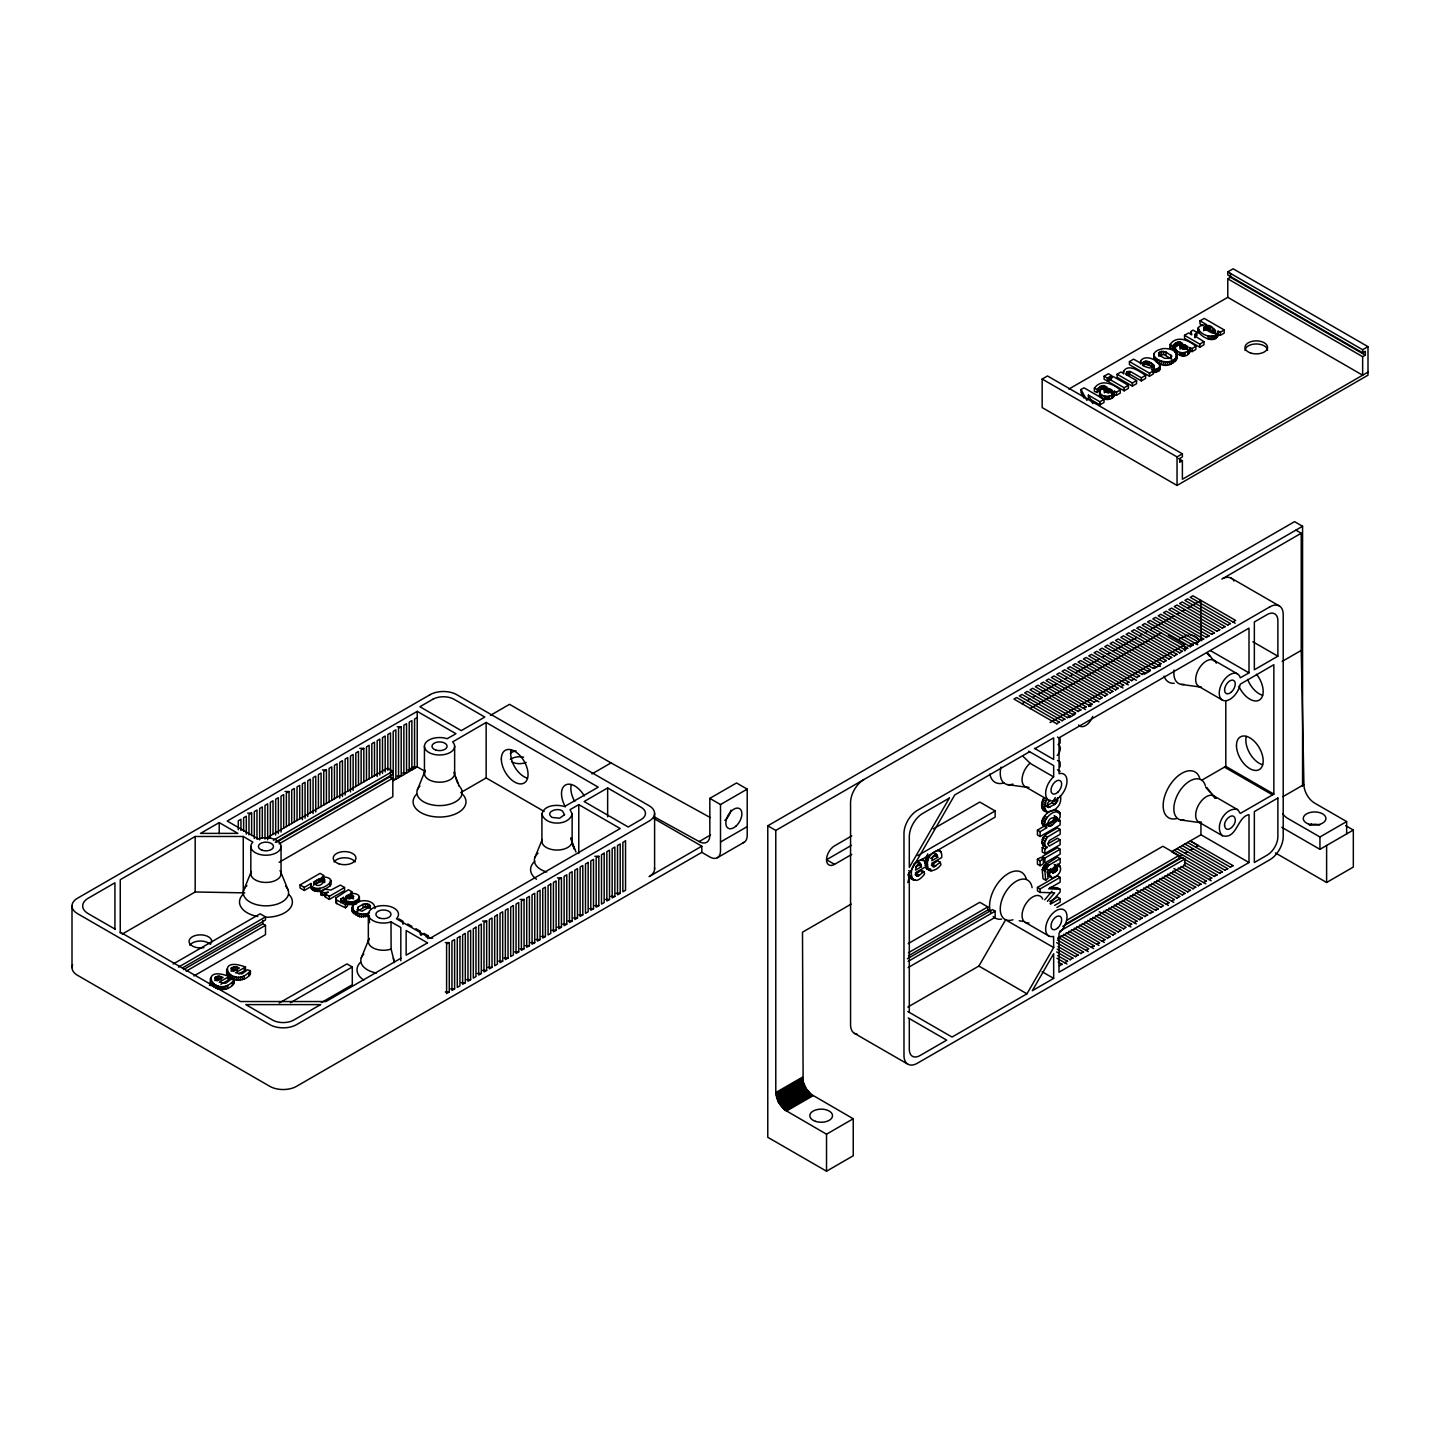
<?xml version="1.0" encoding="UTF-8"?>
<svg xmlns="http://www.w3.org/2000/svg" width="1440" height="1440" viewBox="0 0 1440 1440"><rect width="100%" height="100%" fill="white"/><g stroke="black" fill="none" stroke-linecap="round" stroke-linejoin="round"><path stroke-width="1.5" d="M1203.768 327.744C1225.998 345.186 1208.646 313.65 1203.768 330.822M370.296 905.274L370.296 908.37L365.382 906.714L357.156 911.448L358.254 907.02L363.042 904.266L367.434 903.636L370.278 906.462L362.07 911.214L357.156 909.558M229.176 976.446C195.822 963.954 215.622 1001.52 234.09 980.172L231.156 979.236L225.72 983.286L219.258 982.17L229.176 976.446L229.176 979.524L220.914 984.294M214.272 984.186L214.272 987.264L210.672 984.024L210.888 977.454M238.878 973.926L245.484 970.11L245.484 967.032L235.566 972.756L242.046 973.872L247.464 969.804L250.416 970.758L250.416 973.854C245.844 982.458 228.726 982.278 226.656 972.27M245.484 967.032C212.13 954.54 231.93 992.106 250.416 970.758M918.54 860.706C906.03 866.718 910.998 891.972 924.624 873.99L923.976 871.704L921.312 870.174L915.084 874.692L917.748 876.24L923.976 871.704M927.756 853.794L924.894 863.298L927.558 864.828C926.676 874.638 938.178 870.012 940.95 864.558L940.284 862.29L937.62 860.742L931.392 865.278L934.056 866.808L940.284 862.29M927.558 864.828C924.66 855.738 943.056 842.346 941.706 857.538L931.806 863.262L932.814 866.574L934.056 866.808M1060.344 795.618C1064.466 813.654 1033.038 819.486 1043.946 797.49M1046.628 812.232L1044.486 806.868L1046.61 799.038M300.06 884.934L320.094 873.36L323.964 875.61L322.182 876.924C344.412 877.302 316.26 896.706 310.698 884.52L310.914 883.548L304.29 887.364L300.06 884.934L300.06 888.012L304.29 890.46L310.914 886.626L312.876 890.262L317.88 891.468L319.86 891.306L319.86 888.21M323.1 890.46L330.318 885.726L330.588 879.768M1041.894 822.438C1042.398 814.842 1053.468 805.716 1059.84 812.664L1060.182 816.696L1058.094 821.34L1060.128 820.476L1060.128 824.94L1040.094 836.514L1037.43 834.966L1037.43 830.106L1044.306 826.128L1041.894 822.438L1046.988 827.676L1040.094 831.654L1037.43 830.106M1044.558 823.986C1044.846 817.524 1053.882 808.992 1059.84 812.664M1048.5 826.038L1045.818 824.49L1052.874 820.836L1054.548 817.218L1057.212 818.766C1045.278 838.494 1044.504 812.574 1057.212 818.766M1042.236 869.67L1043.01 878.67L1045.674 880.218L1048.086 878.382L1047.6 871.452L1051.02 868.698C1043.856 886.068 1066.41 874.422 1059.066 864.828L1058.112 864.504L1060.128 863.046L1060.128 858.654L1057.464 857.124L1044.072 865.782L1042.236 869.67L1044.9 871.218L1045.674 880.218M340.794 899.136L342.306 901.206L347.454 903.078L347.454 906.174L345.438 907.776L336.492 903.492L335.88 897.948L348.444 889.74L352.242 891.936L350.496 893.25C369.846 893.61 351.918 908.208 344.034 898.848L343.476 897.39L340.794 899.136L340.722 902.844M1053.504 872.982L1050.84 871.434L1054.242 868.896L1054.764 865.062L1057.428 866.61L1056.924 870.444L1053.504 872.982L1049.886 871.416M214.92 977.58L217.098 980.874L223.056 977.454L219.042 976.104L214.92 977.58L214.92 980.658L217.35 979.254L220.932 979.614L220.932 976.536M231.228 968.148L233.424 971.46L239.364 968.022L235.35 966.69L231.228 968.148L231.228 971.244L233.676 969.822L237.24 970.2L237.24 967.122M572.13 841.32L572.166 813.888L570.042 809.658L578.772 804.618L620.208 828.54L430.2 938.232L396.432 918.756A15.102 8.73 0 0 0 386.082 905.742A15.102 8.73 0 0 0 368.568 915.84A15.102 8.73 0 0 0 390.996 921.888L400.824 927.45L400.824 960.75M1176.93 355.23C1172.52 371.16 1137.924 354.276 1163.106 348.588C1188.954 347.652 1172.394 375.264 1155.96 361.584L1155.96 358.506M1041.894 841.572L1043.1 837.342L1046.754 834.066L1057.464 827.892L1060.128 829.44L1060.128 834.3L1049.418 840.474L1047.798 843.732L1049.148 846.162L1060.128 839.826L1060.128 844.704L1044.882 853.506L1042.218 851.958L1042.218 847.584L1044.63 845.856L1042.56 844.614L1041.894 841.572L1044.558 843.102L1045.224 846.162L1047.312 847.404L1044.882 849.114L1044.882 853.506M1044.558 843.102L1047.294 837.144L1060.128 829.44M1154.772 357.39L1154.772 360.468L1153.89 356.994M541.908 841.32L541.908 814.086C544.032 804.852 556.974 804.186 564.57 806.544L598.248 787.158L486.144 722.448L452.628 741.906A15.102 8.73 0 0 1 442.17 754.866A15.102 8.73 0 0 1 424.656 744.75A15.102 8.73 0 0 1 447.102 738.72L455.958 733.716L417.222 711.36L227.214 821.052L258.264 838.98A15.102 8.73 0 0 1 280.818 844.974A15.102 8.73 0 0 1 263.322 855.09A15.102 8.73 0 0 1 252.864 842.13L243.252 836.478L195.174 836.478L120.258 879.714L120.258 933.012M335.88 897.948L335.934 902.664M335.718 901.854L336.384 900.216M1057.59 797.652L1057.59 800.946L1054.854 804.42L1048.356 807.462L1045.674 805.914L1052.19 802.872L1055.268 797.562M1218.222 335.232L1218.078 334.26L1220.382 335.286L1224.252 333.054L1224.252 329.958L1220.382 332.208L1218.078 331.182C1219.878 352.602 1180.854 326.376 1206.63 324.666L1200.006 320.832L1200.006 323.928L1203.318 325.836M1198.242 331.776L1199.124 329.76M358.866 898.956L358.866 902.052L359.406 899.802M375.012 908.496C374.688 896.598 348.966 898.83 352.332 911.754L359.586 916.704L369.504 915.876M352.458 906.336L352.332 911.754M1140.624 360.972L1140.534 363.114L1133.64 359.154L1129.428 361.584L1129.428 364.662L1149.462 376.218L1153.332 373.986L1153.26 369.666C1170.918 367.704 1146.852 351 1140.624 360.972L1140.624 364.05L1141.344 363.114M1100.214 389.952C1097.028 397.224 1112.706 398.826 1114.398 392.166L1114.2 391.176L1116.468 392.184L1120.266 390.006L1120.266 393.084L1116.468 395.28L1114.2 394.272L1114.398 395.244C1112.706 401.904 1097.028 400.302 1100.214 393.03L1100.214 389.952L1107.018 387.126L1104.012 385.578L1100.412 386.46L1097.154 389.43L1097.154 392.508L1094.382 391.338L1094.382 388.26C1100.97 378.522 1113.354 383.796 1120.266 390.006M1104.336 389.79L1104.552 391.428L1108.458 393.102L1112.31 390.888L1109.358 388.638L1106.586 388.494L1104.336 389.79L1104.336 392.886M1189.818 347.526C1191.672 366.678 1159.974 347.94 1182.636 343.458L1179.63 341.928L1176.03 342.792L1172.79 345.762L1172.79 348.858L1170 347.688L1170 344.592C1176.588 334.872 1188.972 340.128 1195.884 346.338L1195.884 349.416L1192.104 351.612L1189.818 350.604L1189.818 347.526L1192.104 348.534L1195.884 346.338M1191.096 331.452L1191.798 334.764L1188.63 332.928L1184.526 335.304L1184.526 338.382L1199.772 347.184L1203.984 344.754L1203.984 341.676L1195.398 336.276L1194.984 334.692L1196.946 332.37L1193.022 330.102L1191.096 331.452L1191.096 334.53M1044.9 871.218L1048.824 865.296L1060.128 858.654M1218.222 332.154C1214.244 339.894 1200.888 335.412 1198.242 328.698M368.838 921.816L369.036 916.614L369.504 922.77M1145.574 375.39C1140.282 371.898 1127.682 362.358 1123.218 372.114L1123.614 373.266L1120.914 372.024L1117.116 374.22L1117.116 377.298L1132.362 386.1L1136.574 383.67L1136.574 380.574L1125.594 374.238L1127.016 371.862L1130.652 371.628L1141.362 377.82L1145.574 375.39L1145.574 378.468L1141.362 380.898L1130.652 374.724L1127.016 374.94L1127.016 371.862M1153.26 372.744L1159.2 370.71L1160.298 365.832M1175.04 347.94C1176.444 354.168 1187.748 354.312 1190.016 348.498M243.774 890.028L251.172 871.902M417.384 789.804L424.764 771.678M361.278 957.87L368.676 939.744M534.852 857.628L542.232 839.502M907.812 882.558L909.036 877.698L907.902 874.476M1195.56 333.468L1194.984 337.77L1194.984 334.692M345.618 896.868L349.974 894.348L353.844 896.562L349.47 899.082L345.618 896.868L345.69 903.276L348.354 904.41L355.59 904.176L356.886 903.564L356.886 900.468M907.812 1007.082L978.876 966.06L1005.588 919.8L1053.666 947.556L1026.954 993.816L952.038 1037.052L907.812 1011.528M1142.676 363.024C1146.762 356.706 1161.09 369.162 1149.39 367.884C1135.512 364.536 1145.286 361.35 1154.106 368.28L1154.106 365.184M313.704 882.252C320.67 894.042 333.288 868.77 313.704 882.252L313.704 885.348M216.144 985.122L216.144 988.2C222.264 991.008 230.508 989.118 234.09 983.268L234.09 980.172M352.458 909.414L353.214 905.202M1175.832 349.362L1175.094 351.918M1097.154 392.508L1100.412 389.538L1104.012 388.674L1104.012 385.578M1172.79 348.858L1178.532 344.97L1178.532 341.874M1057.212 755.46C1059.804 752.904 1062.342 746.586 1058.094 744.534L1060.128 743.058L1060.128 738.594L1057.464 737.046M1044.72 899.82L1052.01 891.252M1047.384 901.35L1054.674 892.8L1040.094 892.404L1037.43 890.856L1037.43 887.436L1057.464 875.862L1060.128 877.41L1060.128 882.198L1048.644 888.822L1060.128 889.29L1060.128 891.972L1050.066 903.564M1170 347.688L1171.908 345.618M1050.066 800.1L1047.33 803.574L1048.356 807.462M1158.714 353.016L1161.576 351.36L1165.95 352.008L1171.836 356.112L1170.756 358.326L1164.618 358.308L1159.812 355.536L1158.714 353.016L1158.714 356.112L1163.628 354.456L1171.836 359.19M340.794 902.214L343.476 900.486L343.476 897.39M1028.916 787.302A15.102 8.73 -60 0 1 1022.076 779.094A15.102 8.73 -60 0 1 1029.978 763.254L1053.558 776.862A15.102 8.73 -60 0 0 1047.582 799.308A15.102 8.73 -60 0 0 1065.078 789.21A15.102 8.73 -60 0 0 1059.102 773.676L1058.994 737.838L1249.002 628.146L1249.002 672.858L1240.254 677.808A15.102 8.73 -60 0 0 1223.802 680.4A15.102 8.73 -60 0 0 1223.802 700.614A15.102 8.73 -60 0 0 1240.254 684.198L1273.86 664.686L1273.86 794.106L1240.254 813.456L1237.86 809.784L1213.902 795.924M1180.908 345.366L1179.72 346.932L1182.726 349.236L1185.408 349.29L1187.928 347.22L1184.994 344.97L1182.204 344.826L1180.908 345.366L1179.954 349.218M345.438 907.776L345.438 904.698L347.454 903.078M1195.56 336.546L1196.946 335.448L1196.946 332.37M420.75 935.334L424.08 933.408L427.86 935.604L426.114 936.9L432.666 938.16M1215.522 330.552L1215.522 333.63L1208.844 329.364L1204.128 330.246L1204.128 327.168M353.538 898.884L349.974 897.426L346.086 899.118L346.086 896.04M324.72 879.516L324.72 882.612L321.102 881.496L314.73 884.448L314.73 881.37M649.062 876.636L701.82 846.18L701.82 852.354L296.532 1086.336A18.882 10.908 0 0 1 269.82 1086.336L77.526 975.312A18.882 10.908 0 0 1 72.648 964.782M219.204 822.6L200.52 833.382L237.906 833.382L219.204 822.6L219.204 833.688M251.64 835.542L251.64 813.114L248.976 814.662L248.976 834.84M289.026 825.174L289.026 791.532L286.362 793.08L286.362 826.722M326.412 803.592L326.412 769.95L323.748 771.48L323.748 805.122M363.816 781.992L363.816 748.35L361.134 749.898L361.134 783.54M397.188 776.106L401.202 776.106L401.202 726.768L398.538 728.316L398.538 777.654M417.222 717.516L414.558 719.064L414.558 768.402L410.544 768.402M1068.84 389.088L1227.78 297.324L1227.78 278.82L1362.654 356.688L1365.336 355.14L1365.336 351.288L1362.654 352.836L1227.78 274.968L1227.78 271.872L1233.126 268.794L1368 346.662L1368 375.192L1177.038 485.442L1042.164 407.574L1042.164 379.044L1047.51 375.966L1182.384 453.834L1182.384 456.912L1179.72 458.46L1179.72 462.312L1182.384 460.764L1182.384 479.268L1368 372.114M1227.78 278.82L1230.462 277.272L1365.336 355.14M266.094 838.26L387.468 768.168L392.814 771.264L392.814 774.342L275.274 842.202M273.348 840.222L392.814 771.264M490.446 715.356L509.526 704.322L611.01 762.912L710.28 817.56M276.462 842.292L390.132 776.646L392.814 778.194L392.814 796.698L279.126 862.326M122.184 934.11L195.174 891.972L244.782 892.872M279.126 843.822L392.814 778.194M1084.014 398.106L1081.026 392.616L1081.026 389.52L1083.996 387.81L1104.03 399.366L1104.03 402.462L1099.89 404.856L1090.314 399.33M1104.138 376.182L1108.368 373.734L1111.626 375.624L1111.626 378.702L1107.396 381.15L1104.138 379.26L1104.138 376.182L1107.396 378.072L1111.626 375.624M1200.006 320.832L1204.218 318.402L1224.252 329.958M1108.926 378.954L1113.156 376.506L1128.402 385.308L1128.402 388.386L1124.172 390.834L1108.926 382.032L1108.926 378.954L1124.172 387.756L1128.402 385.308M1088.388 398.214L1088.388 395.136L1099.89 401.76L1104.03 399.366M1117.116 374.22L1132.362 383.022L1136.574 380.574M1129.428 361.584L1149.462 373.14L1153.332 370.908L1151.568 369.576L1153.26 369.666M1184.526 335.304L1199.772 344.106L1203.984 341.676M460.71 792.63L486.144 777.942L544.14 811.422M173.124 964.044L260.154 913.806L265.5 916.884L265.5 919.98L182.34 967.986M178.47 967.14L265.5 916.884M183.528 969.606L262.818 923.832L265.5 925.362L265.5 934.614L193.932 975.942M320.328 891.396L324.252 889.128L331.02 890.028L340.362 885.078L344.574 887.508L344.574 890.586L329.328 899.388L325.224 897.03L325.224 893.934L328.392 892.116L324.648 892.71L320.328 891.396L321.084 894.996L326.61 895.662M186.21 971.154L265.5 925.362M325.224 893.934L329.328 896.31L344.574 887.508M591.93 773.928L611.01 762.912M1042.164 379.044L1177.038 456.912L1182.384 453.834M1227.78 271.872L1362.654 349.74L1368 346.662M607.644 787.95L584.118 801.54L628.218 826.992L641.052 819.576A15.102 8.73 0 0 0 641.052 807.246L607.644 787.95L607.644 816.822M390.996 921.888L391.122 949.068L394.434 962.55M279.27 1002.996L346.95 963.918L352.296 966.996L352.296 984.726L321.354 1002.6M290.412 1002.726L352.296 966.996M400.824 958.284L325.908 1001.538L240.444 1001.538L120.258 932.148M449.28 942.642L446.598 944.19L446.598 993.528L449.28 991.98L449.28 942.642L445.266 942.642M486.666 921.06L483.984 922.59L483.984 971.946L486.666 970.398L486.666 921.06L482.652 921.06M524.052 899.46L521.388 901.008L521.388 950.346L524.052 948.816L524.052 899.46L520.056 899.46M561.438 877.878L558.774 879.426L558.774 928.764L561.438 927.216L561.438 877.878L557.442 877.878M598.842 856.296L596.16 857.844L596.16 907.182L598.842 905.634L598.842 856.296L594.828 856.296M654.372 816.912L699.138 841.554A15.102 8.73 60 0 0 709.83 835.38L709.83 798.372L736.524 782.964L747.216 789.12L747.216 835.38A15.102 8.73 60 0 1 742.662 842.868M709.83 798.372L720.504 804.546L747.216 789.12M699.138 841.554L710.586 834.948M454.608 988.902L451.944 990.45L451.944 941.094L454.608 939.564L454.608 988.902L450.612 988.902M465.3 982.728L462.618 984.276L462.618 934.938L465.3 933.39L465.3 982.728L461.286 982.728M470.646 979.65L467.964 981.198L467.964 931.842L470.646 930.312L470.646 979.65L466.632 979.65M481.32 973.476L478.656 975.024L478.656 925.686L481.32 924.138L481.32 973.476L477.324 973.476M492.012 967.32L489.33 968.85L489.33 919.512L492.012 917.964L492.012 967.32L487.998 967.32M502.686 961.146L500.022 962.694L500.022 913.338L502.686 911.808L502.686 961.146L498.69 961.146M508.032 958.068L505.35 959.598L505.35 910.26L508.032 908.712L508.032 958.068L504.018 958.068M518.706 951.894L516.042 953.442L516.042 904.086L518.706 902.556L518.706 951.894L514.71 951.894M529.398 945.72L526.716 947.268L526.716 897.93L529.398 896.382L529.398 945.72L525.384 945.72M534.744 942.642L532.062 944.19L532.062 894.834L534.744 893.304L534.744 942.642L530.73 942.642M540.072 939.564L537.408 941.094L537.408 891.756L540.072 890.208L540.072 939.564L536.076 939.564M545.418 936.468L542.754 938.016L542.754 888.678L545.418 887.13L545.418 936.468L541.422 936.468M556.11 930.312L553.428 931.842L553.428 882.504L556.11 880.956L556.11 930.312L552.096 930.312M566.784 924.138L564.12 925.686L564.12 876.33L566.784 874.8L566.784 924.138L562.788 924.138M572.13 921.06L569.448 922.59L569.448 873.252L572.13 871.704L572.13 921.06L568.116 921.06M577.476 917.964L574.794 919.512L574.794 870.174L577.476 868.626L577.476 917.964L573.462 917.964M582.804 914.886L580.14 916.434L580.14 867.078L582.804 865.548L582.804 914.886L578.808 914.886M593.496 908.712L590.814 910.26L590.814 860.922L593.496 859.374L593.496 908.712L589.482 908.712M609.516 899.46L606.852 901.008L606.852 851.67L609.516 850.122L609.516 899.46L605.502 899.46M614.862 896.382L612.18 897.93L612.18 848.592L614.862 847.044L614.862 896.382L610.848 896.382M620.208 893.304L617.526 894.834L617.526 845.496L620.208 843.966L620.208 893.304L616.194 893.304M720.504 842.04L747.216 826.632M851.184 904.086L802.494 932.202L803.124 1081.746L806.31 1088.802L811.314 1094.4L853.236 1118.772L853.236 1155.78L826.524 1171.206L767.772 1137.276L767.772 825.804L1294.56 521.658L1302.57 526.284L1302.57 786.186M717.372 857.718L744.084 842.31M767.772 825.804L775.782 830.43L1302.57 526.284M1221.786 579.096L1301.238 533.232L1295.91 530.136M1022.004 703.692L1024.668 702.162M1027.332 700.614L1030.014 699.066M1032.678 697.536L1035.342 695.988M1038.024 694.44L1056.708 683.658M1059.39 682.11L1062.054 680.58M1064.736 679.032L1067.4 677.484M1070.064 675.954L1072.746 674.406M1075.41 672.858L1099.44 658.98M1102.122 657.45L1104.786 655.902M1107.468 654.354L1110.132 652.824M1112.796 651.276L1136.844 637.398M1139.508 635.85L1142.172 634.32M1144.854 632.772L1147.518 631.224M1150.182 629.694L1174.23 615.816M1176.894 614.268L1179.576 612.72M1182.24 611.19L1184.904 609.642M1187.586 608.094L1200.942 600.39L1200.942 640.638L1203.606 638.946M1029.942 708.696L1160.964 633.042M851.76 835.902L834.534 845.856A11.322 6.534 -60 0 0 826.524 859.734A11.322 6.534 -60 0 0 834.534 864.36L851.76 854.406M1050.048 722.52L1184.922 644.652L1168.398 635.112M1056.708 723.744L1059.39 722.196M1062.054 720.666L1064.736 719.118M1067.4 717.57L1070.064 716.04M1072.746 714.492L1075.41 712.944M1078.074 711.414L1080.756 709.866M1083.42 708.318L1086.102 706.788M1088.766 705.24L1091.43 703.692M1094.112 702.162L1096.776 700.614M1099.44 699.066L1102.122 697.536M1104.786 695.988L1107.468 694.44M1110.132 692.91L1112.796 691.362M1115.478 689.832L1118.142 688.284M1120.806 686.736L1123.488 685.206M1126.152 683.658L1128.816 682.11M1131.498 680.58L1134.162 679.032M1136.844 677.484L1139.508 675.954M1142.172 674.406L1144.854 672.858M1147.518 671.328L1150.182 669.78M1152.864 668.232L1155.528 666.702M1158.21 665.154L1160.874 663.606M1163.538 662.076L1166.22 660.528M1168.884 658.98L1171.548 657.45M1174.23 655.902L1176.894 654.354M1179.576 652.824L1182.24 651.276M1184.904 649.728L1187.586 648.198M1190.25 646.65L1192.914 645.102M1195.596 643.572L1198.26 642.024M1206.27 637.398L1208.952 635.85M1211.616 634.32L1214.28 632.772M1216.962 631.224L1219.626 629.694M1222.308 628.146L1224.972 626.598M1227.636 625.068L1230.318 623.52M1232.982 621.972L1235.646 620.442L1192.914 595.764L1190.25 597.312L1235.16 623.232M1069.326 717.57L1075.104 714.222M1088.586 706.446L1092.438 704.214M1144.458 674.19L1150.236 670.842M1154.088 668.628L1159.866 665.28M851.418 845.352L826.524 859.734L834.534 864.36M1029.618 751.716L954.72 794.97L909.306 873.612L909.306 1012.392M1034.964 748.638L1053.666 737.838L1053.666 759.438L1034.424 748.332M933.372 828.864L979.776 802.062L995.148 810.936L995.148 817.092L913.914 864M917.784 855.594L995.148 810.936M1277.874 656.19L1254.348 669.78L1254.348 621.972L1267.2 614.556A15.102 8.73 -60 0 1 1277.874 620.73L1277.874 656.19L1252.872 641.772M915.84 866.862L918.81 865.152L921.474 866.7L915.534 870.12L916.38 865.98L919.728 863.118L921.474 866.7M930.654 858.312L935.118 855.738L937.782 857.268L931.842 860.706L932.688 856.566L936.054 853.704L937.782 857.268M1282.158 661.428L1301.238 650.412L1301.238 533.232M1048.302 843.57L1057.464 838.278L1060.128 839.826M1037.43 859.284L1040.688 857.412L1043.352 858.942L1043.352 863.838L1040.094 865.728L1037.43 864.18L1037.43 859.284L1040.094 860.832L1043.352 858.942M1044.882 858.06L1060.128 849.258L1060.128 854.154L1044.882 862.956L1044.882 858.06L1042.218 856.53L1057.464 847.728L1060.128 849.258M908.226 943.596L979.776 902.286L987.804 906.912L987.804 910.008L908.496 955.782M1202.202 779.94L1225.8 766.368L1273.86 794.106M908.496 952.704L987.804 906.912M907.38 958.752L992.466 909.612L995.148 911.16L995.148 917.334L908.118 967.572M908.118 961.398L995.148 911.16M1037.43 887.436L1040.094 888.966L1060.128 877.41M1049.796 901.476L1057.464 897.048L1060.128 898.596L1060.128 902.214L1054.656 905.364M1050.552 904.122L1060.128 898.596M1056.924 907.452L1162.89 846.27L1178.91 855.522L1178.91 858.6L1065.24 924.228M1198.8 822.096L1222.38 835.704C1236.996 839.826 1237.176 816.606 1249.002 814.68L1249.002 862.524L1200.942 834.768L1171.548 851.724L1214.532 876.546M1067.166 920.034L1178.91 855.522M1179.576 856.35L1182.24 854.82M1184.904 853.272L1187.586 851.724M1190.25 850.194L1192.914 848.646M1195.596 847.098L1198.26 845.568L1190.25 840.942L1233.234 865.746M1282.932 796.68L1303.92 784.566L1301.238 650.412M1062.792 926.406L1182.258 857.448L1184.922 858.978L1184.922 865.152L1057.752 938.574M853.236 1118.772L826.524 1134.198L784.602 1109.808L778.284 1101.942L775.782 1092.564L802.494 1077.138M775.818 1093.662L802.53 1078.236M775.944 1094.796L802.656 1079.388M1059.678 931.284L1184.922 858.978M776.142 1095.966L802.854 1080.558M776.43 1097.154L803.124 1081.746M776.772 1098.36L803.484 1082.934M777.204 1099.566L803.916 1084.14M777.708 1100.754L804.42 1085.346M778.284 1101.942L804.978 1086.516M778.914 1103.094L805.608 1087.668M779.598 1104.21L806.31 1088.802M780.336 1105.308L807.048 1089.882M781.128 1106.334L807.822 1090.908M781.938 1107.306L808.65 1091.88M782.802 1108.224L809.514 1092.798M783.702 1109.052L810.396 1093.626M784.602 1109.808L811.314 1094.4M785.538 1110.492L812.232 1095.066M786.456 1111.068L813.168 1095.642M1059.39 965.826L1062.054 964.296M1064.736 962.748L1067.4 961.2M1070.064 959.67L1072.746 958.122M1075.41 956.574L1078.074 955.044M1080.756 953.496L1083.42 951.948M1086.102 950.418L1088.766 948.87L1063.512 934.29M1091.43 947.322L1094.112 945.792M1096.776 944.244L1099.44 942.696M1102.122 941.166L1104.786 939.618M1107.468 938.07L1110.132 936.54M1112.796 934.992L1115.478 933.444M1118.142 931.914L1120.806 930.366M1123.488 928.818L1126.152 927.288L1099.206 911.718M1128.816 925.74L1131.498 924.192M1134.162 922.662L1136.844 921.114M1139.508 919.566L1142.172 918.036M1144.854 916.488L1147.518 914.94M1150.182 913.41L1152.864 911.862M1155.528 910.314L1158.21 908.784M1160.874 907.236L1163.538 905.688L1136.592 890.136M1166.22 904.158L1168.884 902.61M1171.548 901.062L1174.23 899.532M1176.894 897.984L1179.576 896.454M1182.24 894.906L1184.904 893.358M1187.586 891.828L1190.25 890.28M1192.914 888.732L1195.596 887.202M1198.26 885.654L1200.942 884.106M1203.606 882.576L1206.27 881.028M1208.952 879.48L1211.616 877.95M1214.28 876.402L1216.962 874.854M1219.626 873.324L1222.308 871.776M1224.972 870.228L1227.636 868.698M1230.318 867.15L1232.982 865.602M1249.002 862.524L1058.994 972.216L1058.994 933.246A15.102 8.73 -60 0 0 1065.078 910.746A15.102 8.73 -60 0 0 1047.582 920.844A15.102 8.73 -60 0 0 1053.576 936.378L1053.666 947.556M1053.666 978.39L1032.3 990.72L1053.666 953.712L1053.666 978.39L1042.128 971.73M1282.554 813.744A15.102 8.73 60 0 0 1287.882 818.496L1319.94 836.982L1346.652 821.574L1346.652 833.904M1281.78 827.298L1319.94 849.33L1353.33 830.052L1353.33 867.06L1326.618 882.486L1275.444 852.93M1180.908 348.444L1183.572 347.778L1187.532 349.524L1187.532 346.446M1112.31 390.888L1112.31 393.966L1109.358 391.716L1105.29 392.112L1105.29 389.034M352.17 907.488C354.15 914.202 363.816 915.354 369.504 912.798M390.996 949.122L391.122 949.068A15.102 8.73 0 0 1 373.644 948.186A15.102 8.73 0 0 1 369.342 938.43M920.16 859.914L924.462 860.832L926.784 868.878L930.69 868.932M1051.2 876.204L1048.428 875.988L1047.042 871.992L1049.706 873.522M1046.466 810.936L1043.964 810.684M397.188 726.768L401.202 726.768M359.802 748.35L363.816 748.35M413.226 766.854L417.222 766.854L424.962 771.336M322.416 769.95L326.412 769.95M407.88 769.95L411.876 769.95L411.876 720.612L409.212 722.142L409.212 771.48M402.534 773.028L406.548 773.028L406.548 723.69L403.866 725.238L403.866 774.576M391.86 779.202L395.856 779.202L395.856 729.846L393.192 731.394L393.192 780.732L417.222 766.854L417.222 711.36M285.03 791.532L289.026 791.532M247.626 813.114L251.64 813.114M594.828 905.634L598.842 905.634M557.442 927.216L561.438 927.216M520.056 948.816L524.052 948.816M482.652 970.398L486.666 970.398M445.266 991.98L449.28 991.98M1049.796 887.436L1057.464 887.742L1060.128 889.29M1057.428 866.61L1056.042 865.944L1052.55 868.518L1052.55 872.964M1181.142 684.396L1200.528 687.06M1007.55 784.62L1026.936 787.284M1181.142 820.044L1200.528 822.708M209.412 985.248L211.734 985.608M1019.16 920.772L1023.318 921.438M917.748 876.24L916.488 875.988L915.498 872.676L925.398 866.952L928.044 868.374M345.438 904.698L335.934 899.586M1237.482 809.532C1225.476 806.436 1213.632 826.776 1222.38 835.704M908.586 872.712L909.648 877.464L915.534 880.308M1170 344.592L1172.79 345.762M1094.382 388.26L1097.154 389.43M1227.78 297.324L1362.654 375.192L1362.654 356.688M1178.532 458.532L1182.384 460.764M1231.236 578.16L1279.296 605.916M1230.552 623.664L1187.586 598.842L1184.904 600.39L1227.888 625.194M1225.206 626.742L1182.24 601.938L1179.576 603.468L1222.542 628.29M1219.878 629.82L1176.894 605.016L1174.23 606.564L1217.196 631.368M1214.532 632.916L1171.548 608.094L1168.884 609.642L1211.868 634.446M1209.186 635.994L1166.22 611.19L1163.538 612.72L1206.522 637.542M1203.84 639.072L1160.874 614.268L1158.21 615.816L1201.176 640.62M1198.512 642.168L1155.528 617.346L1152.864 618.894L1197.774 644.832M1210.554 650.664L1249.002 672.858M1193.166 645.246L1150.182 620.442L1147.518 621.972L1190.502 646.794M1213.902 660.258L1237.482 673.884M1187.82 648.324L1144.854 623.52L1142.172 625.068L1185.156 649.872M1182.474 651.42L1139.508 626.598L1136.844 628.146L1179.81 652.95M1177.146 654.498L1134.162 629.694L1131.498 631.224L1174.464 656.046M1171.8 657.576L1128.816 632.772L1126.152 634.32L1169.136 659.124M1166.454 660.672L1123.488 635.85L1120.806 637.398L1163.79 662.202M1161.108 663.75L1118.142 638.946L1115.478 640.476L1160.388 666.414M1198.8 686.43L1222.38 700.056M1155.78 666.828L1112.796 642.024L1110.132 643.572L1153.098 668.376M1150.434 669.924L1107.468 645.102L1104.786 646.65L1147.77 671.454M1145.088 673.002L1102.122 648.198L1099.44 649.728L1142.424 674.55M1139.742 676.08L1096.776 651.276L1094.112 652.824L1137.078 677.628M1136.358 680.292L1091.43 654.354L1088.766 655.902L1131.732 680.706M1129.068 682.254L1086.102 657.45L1083.42 658.98L1128.348 684.918M1123.722 685.332L1080.756 660.528L1078.074 662.076L1123.002 687.996M1118.376 688.428L1075.41 663.606L1072.746 665.154L1115.712 689.958M1346.652 821.574L1314.594 803.07A15.102 8.73 60 0 1 1303.92 784.566M1345.698 825.642L1353.33 830.052M1113.048 691.506L1070.064 666.702L1067.4 668.232L1110.366 693.054M1107.702 694.584L1064.736 669.78L1062.054 671.328L1105.038 696.132M1224.468 767.124L1272.528 794.88M1102.356 697.68L1059.39 672.858L1056.708 674.406L1099.692 699.21M1098.954 701.874L1054.044 675.954L1051.38 677.484L1094.346 702.306M1091.682 703.836L1048.698 679.032L1046.034 680.58L1090.944 706.5M1086.336 706.932L1043.37 682.11L1040.688 683.658L1085.616 709.596M1080.99 710.01L1038.024 685.206L1035.342 686.736L1078.326 711.558M1075.662 713.088L1032.678 688.284L1030.014 689.832L1072.98 714.636M1070.316 716.184L1027.332 691.362L1024.668 692.91L1067.634 717.714M1064.97 719.262L1022.004 694.44L1019.322 695.988L1062.306 720.81M1059.624 722.34L1016.658 697.536L1013.976 699.066L1056.96 723.888M1057.464 760.464L1060.128 761.994L1060.128 766.872M1187.586 842.472L1230.552 867.294M1028.664 751.176L1053.666 765.594L1053.666 776.808M1057.464 769.806L1060.128 771.336M1184.904 844.02L1227.888 868.824M1182.24 845.568L1225.206 870.372M1179.576 847.098L1222.542 871.92M1176.894 848.646L1219.878 873.45M1174.23 850.194L1217.196 874.998M1184.418 862.236L1211.868 878.076M1183.698 864.9L1211.13 880.74M1181.034 866.448L1206.522 881.172M1178.352 867.996L1205.784 883.836M1054.926 799.416L1057.59 800.946M1173.978 868.554L1201.176 884.25M1053.9 801.18L1056.564 802.728M1173.006 871.074L1198.512 885.798M1025.19 786.654L1048.77 800.28M1052.19 802.872L1054.854 804.42M1170.342 872.622L1195.83 887.328M1043.01 799.308L1045.674 800.856M1042.344 801.216L1045.008 802.764M1167.678 874.152L1193.166 888.876M1055.664 809.964L1059.21 811.908M1047.384 805.644L1050.066 807.174M1054.53 809.91L1057.212 811.44M1041.948 803.232L1044.612 804.762M1057.536 812.214L1060.218 813.762M1164.996 875.7L1190.502 890.424M1041.804 805.338L1044.486 806.868M1041.948 807.282L1044.612 808.812M1162.332 877.248L1187.82 891.954M1042.344 808.812L1045.008 810.36M1054.134 815.724L1056.798 817.272M1043.01 809.946L1047.78 812.556M1054.44 816.318L1057.122 817.866M1057.464 818.928L1060.128 820.476M1054.44 818.19L1057.122 819.738M1159.668 878.778L1185.156 893.502M1054.134 819.108L1056.798 820.656M1053.594 820.008L1056.276 821.538M1156.986 880.326L1182.474 895.05M1052.874 820.836L1055.538 822.384M1044.486 816.03L1047.15 817.578M1051.578 821.898L1054.242 823.428M1043.352 817.596L1046.016 819.126M1154.322 881.874L1179.81 896.58M1049.706 823.068L1052.388 824.616M1042.542 819.18L1045.206 820.71M1151.64 883.404L1177.146 898.128M1042.056 820.8L1044.72 822.33M1047.852 824.04L1050.534 825.588M1046.574 824.472L1049.238 826.02M1148.976 884.952L1174.464 899.676M1042.038 823.878L1044.702 825.408M1042.488 824.958L1045.17 826.506M1043.244 825.714L1045.926 827.262M1146.312 886.5L1173.744 902.34M1143.63 888.03L1169.136 902.754M1140.966 889.578L1168.398 905.418M1044.63 835.596L1047.294 837.144M1043.1 837.342L1045.764 838.89M1135.62 892.656L1161.108 907.38M1042.182 839.34L1044.864 840.888M1132.956 894.204L1158.444 908.928M1042.056 843.246L1044.72 844.794M1042.56 844.614L1047.312 847.404M1043.442 845.622L1046.124 847.152M1130.274 895.752L1155.78 910.458M1042.218 847.584L1044.882 849.114M1127.61 897.282L1153.098 912.006M1124.946 898.83L1150.434 913.554M1122.264 900.378L1147.77 915.084M1057.104 864.18L1059.768 865.71M1057.5 865.332L1060.182 866.862M1119.6 901.908L1145.088 916.632M1054.242 864.45L1056.906 865.998M1054.944 866.25L1057.608 867.798M1054.764 867.672L1057.428 869.202M1116.936 903.456L1142.424 918.18M1046.16 863.748L1048.824 865.296M1054.242 868.896L1056.924 870.444M1045.026 864.72L1047.69 866.25M1053.378 869.958L1056.042 871.506M1114.254 905.004L1139.742 919.71M1044.072 865.782L1046.736 867.33M1052.154 870.858L1054.836 872.388M1043.28 866.97L1045.944 868.518M1047.366 869.508L1050.03 871.038M1111.59 906.534L1137.078 921.258M1042.668 868.266L1045.35 869.814M1108.908 908.082L1136.358 923.922M1047.384 874.458L1050.048 875.988M1047.816 875.34L1050.48 876.87M1048.428 875.988L1051.884 877.914M1106.244 909.63L1131.732 924.336M1103.58 911.16L1131.012 927M1098.234 914.256L1123.722 928.962M1095.57 915.786L1121.058 930.51M1092.888 917.334L1118.376 932.058M1090.224 918.882L1115.712 933.588M1087.542 920.412L1113.048 935.136M1084.878 921.96L1110.366 936.684M1082.214 923.49L1107.702 938.214M1079.532 925.038L1105.038 939.762M1076.868 926.586L1104.3 942.426M1074.204 928.116L1099.692 942.84M940.788 851.418L938.106 849.888L941.292 852.57M1071.522 929.664L1098.954 945.504M937.512 855.306L934.848 853.758L935.118 855.738M1068.858 931.212L1094.346 945.936M1066.176 932.742L1093.626 948.582M926.694 855.576L929.358 857.124M925.902 857.394L928.584 858.924M1060.848 935.838L1088.28 951.678M925.344 859.266L928.008 860.814M933.156 864.576L935.82 866.124M1058.166 937.368L1083.672 952.092M921.798 859.302L924.462 860.832M925.002 861.246L927.684 862.776M1057.446 940.032L1080.99 953.64M1025.19 922.338L1048.77 935.964M925.02 865.26L927.684 866.79M920.628 863.532L917.946 861.984L918.81 865.152M1056.708 942.696L1078.326 955.17M918.54 863.172L921.204 864.72M929.178 869.346L931.842 870.894M925.956 868.032L928.62 869.58M926.784 868.878L930.546 870.876M1057.932 946.494L1075.662 956.718M1057.194 949.158L1072.98 958.266M987.804 910.008L990.918 911.808M1056.708 951.948L1070.316 959.796M916.83 874.008L919.512 875.538M1057.68 955.602L1067.634 961.344M908.694 870.66L911.358 872.208M1056.96 958.266L1066.914 964.008M908.694 874.674L911.376 876.204M1058.166 962.046L1062.306 964.422M909.054 876.258L911.718 877.788M909.648 877.464L914.22 880.29M910.476 878.292L913.14 879.84M978.876 966.06L1026.954 993.816M653.652 818.37L701.82 846.18M701.82 852.354L709.83 856.98A15.102 8.73 60 0 0 720.504 850.806L720.504 804.546M908.244 1017.936L946.71 1040.148L919.998 1055.556A15.102 8.73 -60 0 1 909.306 1049.4L909.306 1018.548M854.478 1033.362L907.884 1064.196M398.754 918.792L402.966 921.222L402.966 924.3M407.754 923.994L411.984 926.424M415.944 928.71L420.174 931.158L420.174 934.236M244.062 969.282L245.484 970.11M227.754 978.714L229.176 979.524M114.93 929.052L88.218 913.644A18.882 10.908 0 0 1 88.218 898.218L114.93 882.792L114.93 929.43M213.93 986.544L215.964 988.344M343.476 900.486L345.69 903.276M458.55 785.394L459.162 785.988A22.662 13.086 0 0 1 439.542 805.608A22.662 13.086 0 0 1 419.922 785.988M1023.318 756.666L1030.086 763.164M1206.972 653.13L1209.6 656.136M1205.64 787.194L1209.906 792.072M1211.328 793.692L1215.324 798.318M1206.882 652.572L1209.564 655.866M1207.854 653.238L1214.154 661.068M1206.612 787.32L1215.414 798.282M369.504 919.692L368.676 917.712M1081.026 389.52L1086.984 400.518M1088.388 395.136L1092.852 403.614M1159.704 366.948L1160.298 368.91M280.728 871.902L288.108 890.028M570.834 838.836L575.928 851.94M454.086 772.884L459.162 785.988M574.524 849.258L572.256 843.3L574.2 848.988M455.526 777.474L457.794 783.414M921.312 870.174L921.96 872.442M1176.93 358.308L1175.85 352.962M1189.818 350.604L1190.016 351.594M393.372 958.194L394.074 962.01M541.908 814.086C545.292 826.128 568.89 826.074 572.13 814.086M1362.654 349.74L1362.654 352.836M1326.618 845.478L1326.618 882.486M1319.94 836.982L1319.94 849.33M1230.462 273.42L1230.462 277.272M1225.8 701.64L1225.8 766.368M1220.382 332.208L1220.382 335.286M1218.078 331.182L1217.898 336.24M1217.178 334.116L1217.178 337.194M1216.134 334.89L1216.134 337.986M1215.144 329.922L1215.144 333M1214.694 335.574L1214.694 338.67M1214.118 329.022L1214.118 332.1M1213.182 336.024L1213.182 339.102M1212.354 327.888L1212.354 330.984M1211.58 336.222L1211.58 339.3M1210.41 326.88L1210.41 329.958M1209.924 336.168L1209.924 339.246M1208.844 326.286L1208.844 329.364M1208.178 335.88L1208.178 338.958M1207.746 326.07L1207.746 329.148M1206.72 326.052L1206.72 329.13M1205.748 326.232L1205.748 329.328M1204.866 326.628L1204.866 329.706M1200.942 821.718L1200.942 834.768M1199.772 344.106L1199.772 347.184M1198.422 327.636L1198.53 332.91M1192.104 348.534L1192.104 351.612M1189.602 349.56L1189.602 352.638M1188.81 350.478L1188.81 353.574M1187.658 351.306L1187.658 354.384M1186.47 345.636L1186.47 348.714M1184.994 344.97L1184.994 348.048M1185.102 352.404L1185.102 355.482M1184.922 646.704L1184.922 650.826M1183.824 352.674L1183.824 355.752M1183.572 344.7L1183.572 347.778M1182.528 352.746L1182.528 355.842M1182.204 344.826L1182.204 347.922M1181.232 352.638L1181.232 355.734M1180.62 342.288L1180.62 345.384M1179.918 352.35L1179.918 355.446M1179.63 341.928L1179.63 345.006M1177.344 342.18L1177.344 345.258M1177.308 351.216L1177.308 354.294M1177.038 456.912L1177.038 485.442M1176.624 354.096L1176.768 359.478M1176.228 350.46L1176.228 353.556M1176.03 342.792L1176.03 345.87M1176.12 357.552L1176.12 360.63M1175.292 347.094L1175.49 352.746M1174.968 358.668L1174.968 361.764M1174.014 344.232L1174.014 347.31M1173.312 359.784L1173.312 362.862M1171.422 360.72L1171.422 363.798M1170.756 354.762L1170.756 357.858M1169.478 361.368L1169.478 364.446M1167.48 361.746L1167.48 364.824M1165.95 352.008L1165.95 355.086M1165.41 361.836L1165.41 364.932M1163.628 351.36L1163.628 354.456M1163.412 361.674L1163.412 364.752M1161.576 351.36L1161.576 354.456M1161.432 361.242L1161.432 364.32M1160.208 364.86L1160.208 367.956M1159.794 352.008L1159.794 355.086M1159.956 366.75L1159.956 369.828M1159.506 360.54L1159.506 363.636M1159.2 367.614L1159.2 370.71M1158.012 368.46L1158.012 371.538M1157.598 359.586L1157.598 362.682M1156.644 369.054L1156.644 372.15M1155.006 369.468L1155.006 372.564M1154.016 356.256L1154.016 359.334M1153.89 353.916L1153.728 358.182M1153.098 364.32L1153.098 367.416M1151.244 363.168L1151.244 366.246M1149.264 362.106L1149.264 365.184M1149.462 373.14L1149.462 376.218M1147.752 361.53L1147.752 364.608M1146.654 361.314L1146.654 364.392M1145.61 361.314L1145.61 364.41M1144.62 361.53L1144.62 364.608M1143.684 361.944L1143.684 365.022M1143.018 362.466L1143.018 365.544M1141.362 377.82L1141.362 380.898M1132.362 383.022L1132.362 386.1M1129.824 371.34L1129.824 374.436M1128.798 371.304L1128.798 374.4M1127.844 371.502L1127.844 374.58M1124.172 387.756L1124.172 390.834M1123.65 370.836L1123.65 373.914M1116.468 392.184L1116.468 395.28M1114.2 391.176L1114.398 395.244M1113.984 393.228L1113.984 396.306M1113.192 394.146L1113.192 397.224M1112.04 394.956L1112.04 398.052M1111.914 390.096L1111.914 393.192M1110.834 389.304L1110.834 392.382M1109.358 388.638L1109.358 391.716M1109.484 396.054L1109.484 399.15M1108.188 396.324L1108.188 399.42M1107.936 388.368L1107.936 391.446M1107.396 378.072L1107.396 381.15M1106.892 396.414L1106.892 399.492M1106.586 388.494L1106.586 391.572M1105.596 396.306L1105.596 399.384M1104.3 396.018L1104.3 399.096M1102.914 385.542L1102.914 388.62M1101.708 385.83L1101.708 388.908M1101.69 394.866L1101.69 397.962M1100.61 394.128L1100.61 397.206M1100.412 386.46L1100.412 389.538M1099.872 393.336L1099.872 396.414M1099.89 401.76L1099.89 404.856M1099.674 390.762L1099.476 395.568M1098.396 387.9L1098.396 390.978M1040.094 831.654L1040.094 836.514M1040.094 860.832L1040.094 865.728M1040.094 888.966L1040.094 892.404M826.524 1134.198L826.524 1171.206M775.782 830.43L775.782 1092.564M654.606 813.42L654.606 868.932M578.772 804.618L578.772 853.47M486.144 722.448L486.144 777.942M454.644 746.262L454.644 773.496M427.86 935.604L427.86 938.682M424.44 746.262L424.44 773.496M390.51 777.798L390.51 732.942L387.846 734.472L387.846 770.364M385.182 771.912L385.182 736.02L382.5 737.568L382.5 773.442M379.836 774.99L379.836 739.098L377.172 740.646L377.172 776.538M374.49 775.836L374.49 742.194L371.826 743.724L371.826 777.366M369.216 904.266L369.216 907.344M369.144 778.914L369.144 745.272L366.48 746.82L366.48 780.462M368.334 914.328L368.334 941.562M367.434 903.636L367.434 906.714M367.578 913.482L367.578 916.578M365.616 913.914L365.616 917.01M365.382 903.636L365.382 906.714M363.618 914.094L363.618 917.172M363.042 904.266L363.042 907.344M361.566 913.986L361.566 917.082M359.406 896.724L359.37 901.296M359.586 913.608L359.586 916.704M358.47 785.088L358.47 751.446L355.806 752.976L355.806 786.618M358.254 907.02L358.254 910.116M357.642 912.96L357.642 916.038M355.752 912.024L355.752 915.12M355.59 901.098L355.59 904.176M354.222 901.53L354.222 904.608M354.132 910.944L354.132 914.022M353.124 790.416L353.124 754.524L350.46 756.072L350.46 791.946M352.998 909.81L352.998 912.906M352.764 901.746L352.764 904.842M352.584 895.032L352.584 898.128M351.288 894.492L351.288 897.588M351.234 901.782L351.234 904.86M349.974 894.348L349.974 897.426M349.758 901.638L349.758 904.716M348.624 894.564L348.624 897.66M348.354 901.314L348.354 904.41M347.778 791.244L347.778 757.602L345.114 759.15L345.114 795.042M347.238 895.194L347.238 898.272M344.034 898.848L344.034 901.926M342.45 796.572L342.45 760.698L339.768 762.228L339.768 798.12M341.442 898.56L341.442 901.638M337.104 797.418L337.104 763.776L334.44 765.324L334.44 798.966M336.492 900.414L336.492 903.492M331.758 800.496L331.758 766.854L329.094 768.402L329.094 802.044M330.912 880.686L330.84 884.718M330.318 882.648L330.318 885.726M329.328 896.31L329.328 899.388M324.648 892.71L324.648 895.806M323.982 878.976L323.982 882.054M323.1 878.58L323.1 881.676M322.65 892.512L322.65 895.59M322.146 878.4L322.146 881.478M321.084 806.67L321.084 773.028L318.402 774.576L318.402 808.218M321.102 878.4L321.102 881.496M321.084 891.918L321.084 894.996M320.004 878.616L320.004 881.712M318.456 879.21L318.456 882.306M317.88 888.39L317.88 891.468M316.494 880.236L316.494 883.332M316.062 888.282L316.062 891.36M315.738 811.998L315.738 776.106L313.074 777.654L313.074 813.546M314.406 887.868L314.406 890.964M312.876 887.184L312.876 890.262M311.688 886.338L311.688 889.434M310.914 883.548L310.968 888.534M310.392 812.844L310.392 779.202L307.728 780.732L307.728 816.624M305.046 818.172L305.046 782.28L302.382 783.828L302.382 819.702M304.29 887.364L304.29 890.46M299.718 819L299.718 785.358L297.036 786.906L297.036 820.548M294.372 822.096L294.372 788.454L291.708 789.984L291.708 823.626M283.68 828.252L283.68 794.61L281.016 796.158L281.016 832.05M281.052 846.486L281.052 873.72M278.352 833.58L278.352 797.706L275.67 799.236L275.67 835.128M273.006 834.426L273.006 800.784L270.342 802.332L270.342 838.206M267.66 839.754L267.66 803.862L264.996 805.41L264.996 839.052M262.818 920.232L262.818 923.832M262.314 838.35L262.314 806.958L259.65 808.488L259.65 839.898M256.986 839.196L256.986 810.036L254.304 811.584L254.304 838.494M250.83 846.486L250.83 873.72M249.714 971.91L249.714 974.988M248.742 972.99L248.742 976.068M246.294 834.138L246.294 816.21L243.63 817.74L243.63 831.204M244.152 975.906L244.152 978.984M243.252 836.478L243.252 891.972M242.244 976.554L242.244 979.632M240.948 830.502L240.948 819.288L238.284 820.836L238.284 829.8M240.264 976.914L240.264 979.992M238.248 977.004L238.248 980.082M236.286 976.824L236.286 979.902M235.35 966.69L235.35 969.768M234.36 976.392L234.36 979.47M233.676 966.744L233.676 969.822M233.406 981.324L233.406 984.402M232.452 975.708L232.452 978.786M232.434 982.404L232.434 985.482M232.2 967.284L232.2 970.362M230.58 974.754L230.58 977.85M228.978 973.71L228.978 976.788M227.772 972.612L227.772 975.708M227.844 985.32L227.844 988.416M226.98 971.514L226.98 974.592M226.656 969.192L226.602 973.476M225.918 985.968L225.918 989.046M223.956 986.328L223.956 989.424M221.94 986.418L221.94 989.514M219.978 986.238L219.978 989.334M219.042 976.104L219.042 979.2M218.034 985.806L218.034 988.902M217.35 976.158L217.35 979.254M215.892 976.698L215.892 979.794M212.652 983.124L212.652 986.202M211.464 982.044L211.464 985.122M210.672 980.928L210.672 984.024M210.348 978.606L210.294 982.89M195.174 836.478L195.174 891.972M72 905.922L72 967.608M1245.024 350.46A11.268 6.498 0 0 1 1259.208 344.178L1261.926 344.826A11.268 6.498 0 0 1 1267.56 350.46M730.926 810.18A11.322 6.534 -60 0 1 730.8 810.72M730.656 811.26A11.322 6.534 -60 0 1 724.842 820.35M203.886 947.61A11.322 6.534 0 0 1 189.198 942.426A11.322 6.534 0 0 1 200.376 934.848A11.322 6.534 0 0 1 211.572 942.426M210.96 943.74A11.322 6.534 0 0 1 210.744 944.064M463.104 794.844A26.442 15.264 0 0 1 438.858 817.038A26.442 15.264 0 0 1 416.646 794.142M461.718 793.458A26.442 15.264 0 0 1 462.438 794.142M363.816 980.064A26.442 15.264 0 0 1 360.558 962.208M654.534 867.978A18.882 10.908 0 0 1 650.178 875.934M189.81 945.216A11.322 6.534 0 0 1 199.206 941.058A11.322 6.534 0 0 1 209.88 943.992M526.194 762.426A11.322 6.534 0 0 1 511.956 761.994M510.372 753.282A11.322 6.534 0 0 1 516.042 750.906M510.372 759.456A11.322 6.534 0 0 1 523.602 757.188M334.026 861.948A11.322 6.534 0 0 1 344.61 857.754A11.322 6.534 0 0 1 355.176 861.948M454.32 771.678A15.102 8.73 0 0 1 438.354 782.19A15.102 8.73 0 0 1 425.43 770.364M285.57 886.212A22.662 13.086 0 0 1 266.544 905.832A22.662 13.086 0 0 1 245.754 886.806M246.312 886.212A22.662 13.086 0 0 1 246.942 885.618M280.044 870.588A15.102 8.73 0 0 1 266.742 882.432A15.102 8.73 0 0 1 251.352 871.47M290.106 895.788A26.442 15.264 0 0 1 264.564 917.244M257.778 916.524A26.442 15.264 0 0 1 242.712 894.726M288.846 894.366A26.442 15.264 0 0 1 289.494 895.068M376.452 973.026A22.662 13.086 0 0 1 363.816 954.054M536.472 879.21A26.442 15.264 0 0 1 533.466 862.668M534.132 861.966A26.442 15.264 0 0 1 534.852 861.282M546.732 872.01A22.662 13.086 0 0 1 536.31 855.036M536.832 854.406A22.662 13.086 0 0 1 538.02 853.218M570.834 837.774A15.102 8.73 0 0 1 558.99 849.978A15.102 8.73 0 0 1 542.088 839.952M527.508 778.176A18.882 10.908 60 0 1 511.146 749.844M574.758 801.468A18.882 10.908 60 0 1 571.302 784.566M565.416 806.85A18.882 10.908 60 0 1 565.416 785.052A18.882 10.908 60 0 1 584.298 795.96M1309.446 824.994A11.322 6.534 0 0 1 1319.742 824.994M1092.726 716.418A11.322 6.534 -60 0 1 1092.294 717.498M1092.06 718.02A11.322 6.534 -60 0 1 1078.65 724.968M863.91 779.544A18.882 10.908 -60 0 0 850.554 802.674L850.554 1024.722A18.882 10.908 -60 0 0 857.232 1034.226M990.486 912.06A26.442 15.264 -60 0 1 1002.024 878.382A26.442 15.264 -60 0 1 1025.712 877.32M1026.036 878.184A26.442 15.264 -60 0 1 1026.324 879.102M1001.556 919.152A26.442 15.264 -60 0 1 993.132 916.542M1222.956 578.484A18.882 10.908 -60 0 1 1232.73 579.366M1233.36 580.14A18.882 10.908 -60 0 1 1233.9 581.022M1190.34 635.076A26.442 15.264 -60 0 1 1198.512 639.792M1198.926 640.566A26.442 15.264 -60 0 1 1199.304 641.394M1174.248 683.316A26.442 15.264 -60 0 1 1164.078 676.134M1177.974 640.332A26.442 15.264 -60 0 1 1188.558 635.184M1184.13 684.414A22.662 13.086 -60 0 1 1174.05 670.068M1184.13 649.872A22.662 13.086 -60 0 1 1187.37 647.01M1189.026 645.84A22.662 13.086 -60 0 1 1193.202 643.806M1194.822 643.374A22.662 13.086 -60 0 1 1197.144 643.14M1201.5 687.132A15.102 8.73 -60 0 1 1198.602 669.33A15.102 8.73 -60 0 1 1215.594 661.842M1216.116 662.688A15.102 8.73 -60 0 1 1216.332 663.174M1004.364 782.784A26.442 15.264 -60 0 1 989.874 773.982M1012.932 784.08A22.662 13.086 -60 0 1 1001.034 767.142M1028.916 922.986A15.102 8.73 -60 0 1 1025.19 904.896A15.102 8.73 -60 0 1 1042.722 899.082M1012.95 919.764A22.662 13.086 -60 0 1 1004.364 894.24A22.662 13.086 -60 0 1 1031.508 885.222M1031.76 886.014A22.662 13.086 -60 0 1 1032.102 887.706M1176.552 818.622A26.442 15.264 -60 0 1 1168.632 787.23A26.442 15.264 -60 0 1 1199.772 778.374M1184.13 820.08A22.662 13.086 -60 0 1 1179.144 791.928A22.662 13.086 -60 0 1 1205.352 785.754M1201.5 822.798A15.102 8.73 -60 0 1 1198.998 804.294A15.102 8.73 -60 0 1 1216.116 798.354M1262.628 695.25A18.882 10.908 60 0 1 1247.616 679.392M1262.628 764.712A18.882 10.908 60 0 1 1246.284 736.398M1256.508 674.262A18.882 10.908 60 0 1 1259.676 699.858A18.882 10.908 60 0 1 1238.886 686.286M1310.328 825.282A11.322 6.534 0 0 1 1311.462 823.698M564.48 814.77L559.584 818.226L552.15 817.434A10.188 5.886 0 0 1 551.682 817.182C544.824 811.674 557.766 807.354 562.068 810.846A10.188 5.886 0 0 1 562.536 811.116L564.552 814.68M1224.594 825.57L1224.594 825.696A10.188 5.886 -60 0 0 1224.612 826.218C1226.844 834.21 1236.06 824.976 1235.268 819.738A10.188 5.886 -60 0 0 1235.268 819.216C1233.378 810.918 1223.658 820.242 1224.594 825.57M949.374 798.048L909.306 867.438L909.306 836.604A18.882 10.908 -60 0 1 922.662 813.474L949.374 798.048M430.074 694.692L77.526 898.218A18.882 10.908 0 0 0 77.526 913.644L269.82 1024.65A18.882 10.908 0 0 0 296.532 1024.65L649.062 821.124A18.882 10.908 0 0 0 649.062 805.698L456.768 694.692A18.882 10.908 0 0 0 430.074 694.692M432.738 699.318L419.904 706.734L461.286 730.62L484.812 717.048L454.104 699.318A15.102 8.73 0 0 0 432.738 699.318M320.562 1004.616L293.868 1020.024A15.102 8.73 0 0 1 272.502 1020.024L245.79 1004.616L320.562 1004.616M427.518 942.858L406.152 955.206L406.152 930.528L427.518 942.858M459.954 936.468L457.29 938.016L457.29 987.354L459.954 985.824L459.954 936.468M475.974 927.216L473.31 928.764L473.31 978.102L475.974 976.572L475.974 927.216M497.34 914.886L494.676 916.434L494.676 965.772L497.34 964.224L497.34 914.886M513.378 905.634L510.696 907.182L510.696 956.52L513.378 954.972L513.378 905.634M550.764 884.052L548.082 885.582L548.082 934.938L550.764 933.39L550.764 884.052M588.15 862.452L585.486 864L585.486 913.338L588.15 911.808L588.15 862.452M604.17 853.218L601.506 854.748L601.506 904.086L604.17 902.556L604.17 853.218M625.536 840.87L622.872 842.418L622.872 891.756L625.536 890.208L625.536 840.87M1269.864 606.852L917.334 810.396A18.882 10.908 -60 0 0 903.978 833.526L903.978 1055.556A18.882 10.908 -60 0 0 917.334 1063.26L1269.864 859.734A18.882 10.908 -60 0 0 1283.22 836.604L1283.22 614.556A18.882 10.908 -60 0 0 1269.864 606.852M1277.874 798.012L1254.348 811.602L1254.348 862.524L1267.2 855.108A15.102 8.73 -60 0 0 1277.874 836.604L1277.874 798.012M1250.658 353.016A11.268 6.498 0 0 0 1267.56 347.382A11.268 6.498 0 0 0 1250.658 341.748A11.268 6.498 0 0 0 1250.658 353.016M735.93 826.164A11.322 6.534 -60 0 0 739.53 808.614A11.322 6.534 -60 0 0 726.12 820.494A11.322 6.534 -60 0 0 735.93 826.164M338.94 863.802A11.322 6.534 0 0 0 355.932 858.132A11.322 6.534 0 0 0 338.94 852.462A11.322 6.534 0 0 0 338.94 863.802M435.762 750.042A7.56 4.356 0 0 0 447.102 746.262A7.56 4.356 0 0 0 435.762 742.482A7.56 4.356 0 0 0 435.762 750.042M262.17 850.266A7.56 4.356 0 0 0 273.492 846.486A7.56 4.356 0 0 0 262.17 842.724A7.56 4.356 0 0 0 262.17 850.266M379.332 917.982A7.56 4.356 0 0 0 390.996 914.562A7.56 4.356 0 0 0 380.016 910.44A7.56 4.356 0 0 0 379.332 917.982M501.336 758.97A18.882 10.908 60 0 0 521.37 783.882A18.882 10.908 60 0 0 521.37 757.17A18.882 10.908 60 0 0 501.336 758.97M1308.42 823.968A11.322 6.534 0 0 0 1325.916 818.838A11.322 6.534 0 0 0 1309.446 812.664A11.322 6.534 0 0 0 1308.42 823.968M1231.308 692.118A7.56 4.356 -60 0 0 1233.702 680.418A7.56 4.356 -60 0 0 1224.774 688.338A7.56 4.356 -60 0 0 1231.308 692.118M1057.716 792.342A7.56 4.356 -60 0 0 1060.11 780.642A7.56 4.356 -60 0 0 1051.164 788.562A7.56 4.356 -60 0 0 1057.716 792.342M1057.716 928.026A7.56 4.356 -60 0 0 1060.11 916.326A7.56 4.356 -60 0 0 1051.182 924.246A7.56 4.356 -60 0 0 1057.716 928.026M1236.474 745.506A18.882 10.908 60 0 0 1256.508 770.436A18.882 10.908 60 0 0 1256.508 743.724A18.882 10.908 60 0 0 1236.474 745.506M815.508 1121.364A11.322 6.534 0 0 0 832.518 1115.694A11.322 6.534 0 0 0 815.508 1110.024A11.322 6.534 0 0 0 815.508 1121.364"/></g></svg>
